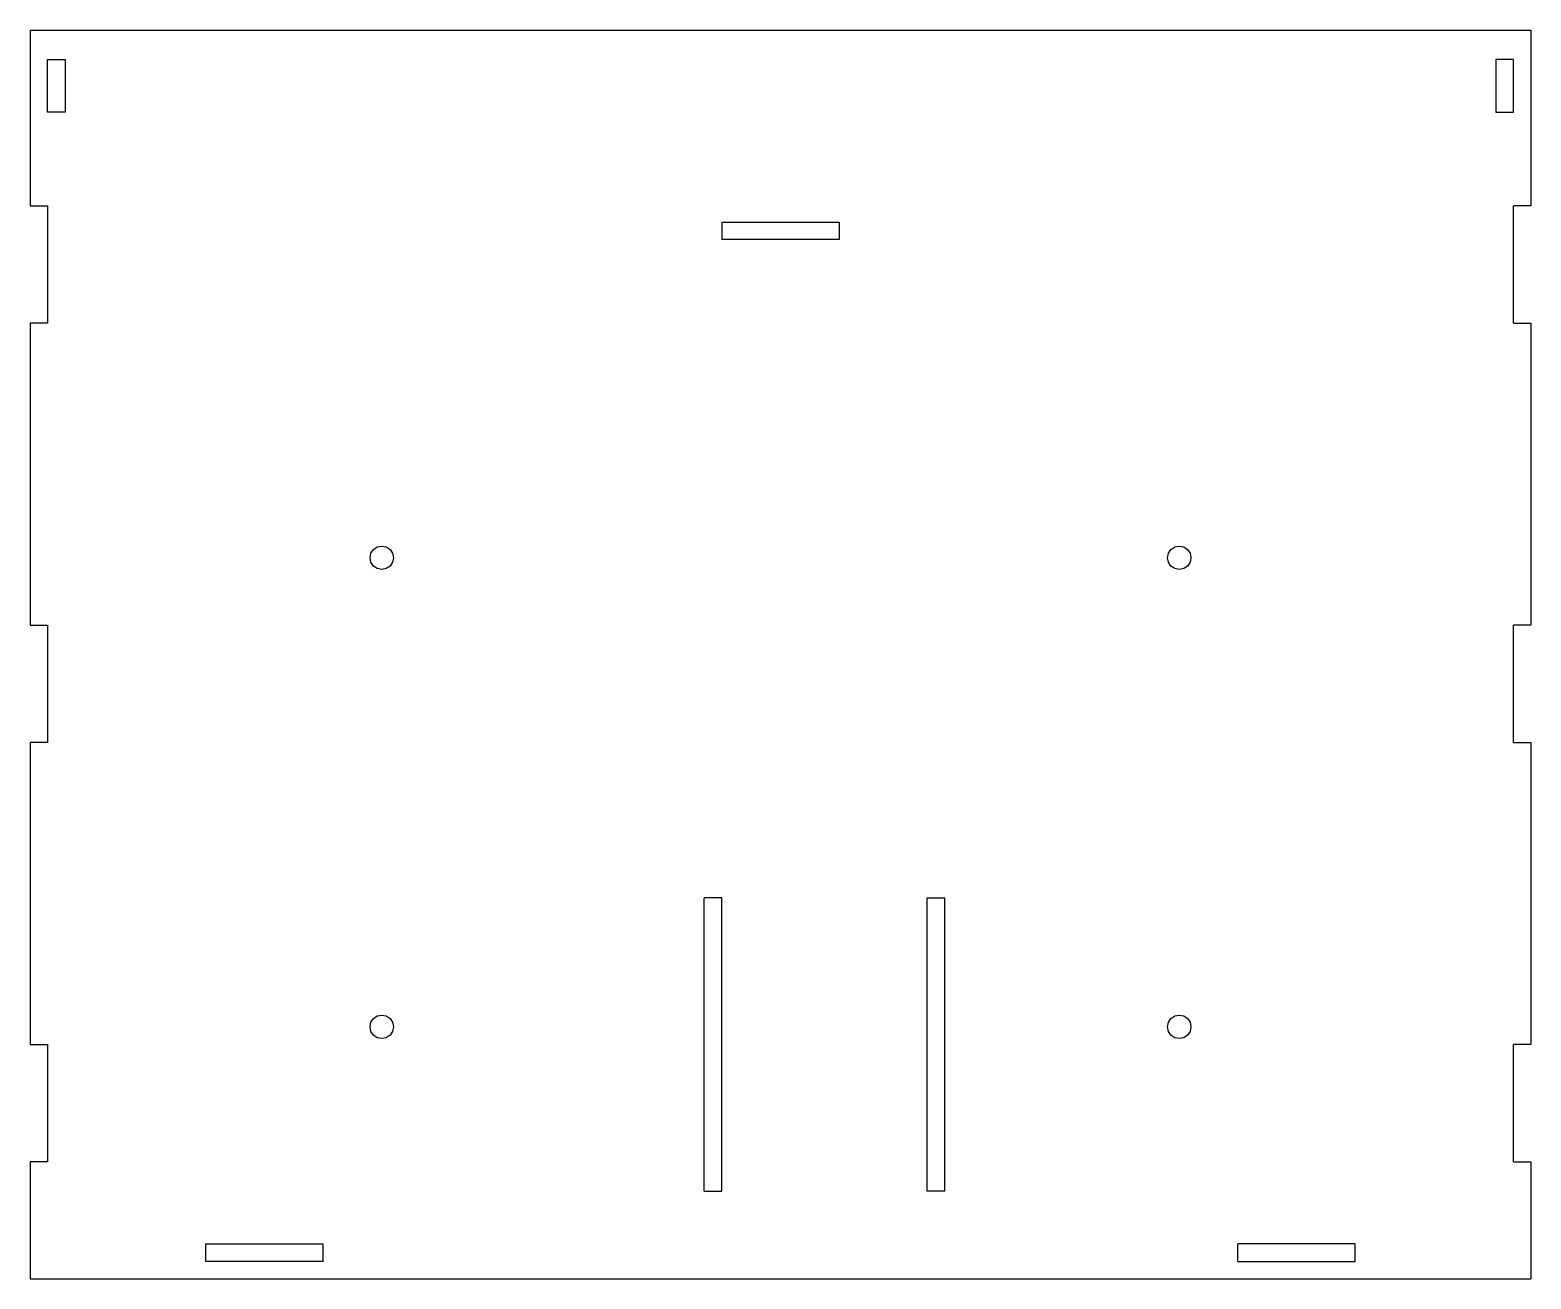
# Model space of a CAD drawing. Header units: metres. Extents: x -128 to 128, y -83 to 130.
import ezdxf

# ---------------------------------------------------------------- set-up
doc = ezdxf.new("R2010")
doc.units = ezdxf.units.M

msp = doc.modelspace()

# ---------------------------------------------------------------- linework, layer by layer
for p, q in [((-128, 130), (128, 130)), ((-128, 130), (-128, 100)), ((128, 130), (128, 100)), ((-125, 125), (-122, 125)), ((-125, 116), (-125, 125)), ((-122, 125), (-122, 116)), ((122, 125), (122, 116)), ((125, 125), (122, 125)), ((125, 116), (125, 125)), ((-122, 116), (-125, 116)), ((122, 116), (125, 116)), ((-128, 100), (-125, 100)), ((-125, 100), (-125, 80)), ((128, 100), (125, 100)), ((125, 80), (125, 100)), ((-10, 97.25), (-10, 94.25)), ((-10, 97.25), (10, 97.25)), ((10, 97.25), (10, 94.25)), ((10, 94.25), (-10, 94.25)), ((-128, 80), (-128, 28.5)), ((-125, 80), (-128, 80)), ((125, 80), (128, 80)), ((128, 80), (128, 28.5)), ((-69.85, 40.77), (-69.41, 41.41)), ((-69.41, 41.41), (-68.77, 41.85)), ((-68.77, 41.85), (-68, 42)), ((-68, 42), (-67.23, 41.85)), ((-67.23, 41.85), (-66.59, 41.41)), ((-66.59, 41.41), (-66.15, 40.77)), ((66.15, 40.77), (66.59, 41.41)), ((66.59, 41.41), (67.23, 41.85)), ((67.23, 41.85), (68, 42)), ((68, 42), (68.77, 41.85)), ((68.77, 41.85), (69.41, 41.41)), ((69.41, 41.41), (69.85, 40.77)), ((-70, 40), (-69.85, 40.77)), ((-69.85, 39.23), (-70, 40)), ((-69.41, 38.59), (-69.85, 39.23)), ((-68.77, 38.15), (-69.41, 38.59)), ((-66.59, 38.59), (-67.23, 38.15)), ((-66.15, 39.23), (-66.59, 38.59)), ((-66.15, 40.77), (-66, 40)), ((-66, 40), (-66.15, 39.23)), ((66, 40), (66.15, 40.77)), ((66.15, 39.23), (66, 40)), ((66.59, 38.59), (66.15, 39.23)), ((67.23, 38.15), (66.59, 38.59)), ((69.41, 38.59), (68.77, 38.15)), ((69.85, 39.23), (69.41, 38.59)), ((69.85, 40.77), (70, 40)), ((70, 40), (69.85, 39.23)), ((-68, 38), (-68.77, 38.15)), ((-67.23, 38.15), (-68, 38)), ((68, 38), (67.23, 38.15)), ((68.77, 38.15), (68, 38)), ((-128, 28.5), (-125, 28.5)), ((-125, 28.5), (-125, 8.5)), ((125, 8.5), (125, 28.5)), ((128, 28.5), (125, 28.5)), ((-128, 8.5), (-128, -43)), ((-125, 8.5), (-128, 8.5)), ((125, 8.5), (128, 8.5)), ((128, 8.5), (128, -43)), ((-13, -68), (-13, -18)), ((-10, -18), (-13, -18)), ((-10, -68), (-10, -18)), ((25, -68), (25, -18)), ((25, -18), (28, -18)), ((28, -68), (28, -18)), ((-69.41, -38.59), (-68.77, -38.15)), ((-68.77, -38.15), (-68, -38)), ((-68, -38), (-67.23, -38.15)), ((-67.23, -38.15), (-66.59, -38.59)), ((66.59, -38.59), (67.23, -38.15)), ((67.23, -38.15), (68, -38)), ((68, -38), (68.77, -38.15)), ((68.77, -38.15), (69.41, -38.59)), ((-70, -40), (-69.85, -39.23)), ((-69.85, -40.77), (-70, -40)), ((-69.85, -39.23), (-69.41, -38.59)), ((-69.41, -41.41), (-69.85, -40.77)), ((-66.59, -38.59), (-66.15, -39.23)), ((-66.15, -40.77), (-66.59, -41.41)), ((-66.15, -39.23), (-66, -40)), ((-66, -40), (-66.15, -40.77)), ((66, -40), (66.15, -39.23)), ((66.15, -40.77), (66, -40)), ((66.15, -39.23), (66.59, -38.59)), ((66.59, -41.41), (66.15, -40.77)), ((69.41, -38.59), (69.85, -39.23)), ((69.85, -40.77), (69.41, -41.41)), ((69.85, -39.23), (70, -40)), ((70, -40), (69.85, -40.77)), ((-128, -43), (-125, -43)), ((-125, -43), (-125, -63)), ((-68.77, -41.85), (-69.41, -41.41)), ((-68, -42), (-68.77, -41.85)), ((-67.23, -41.85), (-68, -42)), ((-66.59, -41.41), (-67.23, -41.85)), ((67.23, -41.85), (66.59, -41.41)), ((68, -42), (67.23, -41.85)), ((68.77, -41.85), (68, -42)), ((69.41, -41.41), (68.77, -41.85)), ((125, -63), (125, -43)), ((128, -43), (125, -43)), ((-128, -63), (-128, -83)), ((-125, -63), (-128, -63)), ((125, -63), (128, -63)), ((128, -63), (128, -83)), ((-13, -68), (-10, -68)), ((28, -68), (25, -68)), ((-98, -80), (-98, -77)), ((-98, -77), (-78, -77)), ((-78, -80), (-78, -77)), ((78, -80), (78, -77)), ((98, -77), (78, -77)), ((98, -80), (98, -77)), ((-78, -80), (-98, -80)), ((78, -80), (98, -80)), ((-128, -83), (128, -83))]:
    msp.add_line(p, q)

doc.saveas('drawing.dxf')
